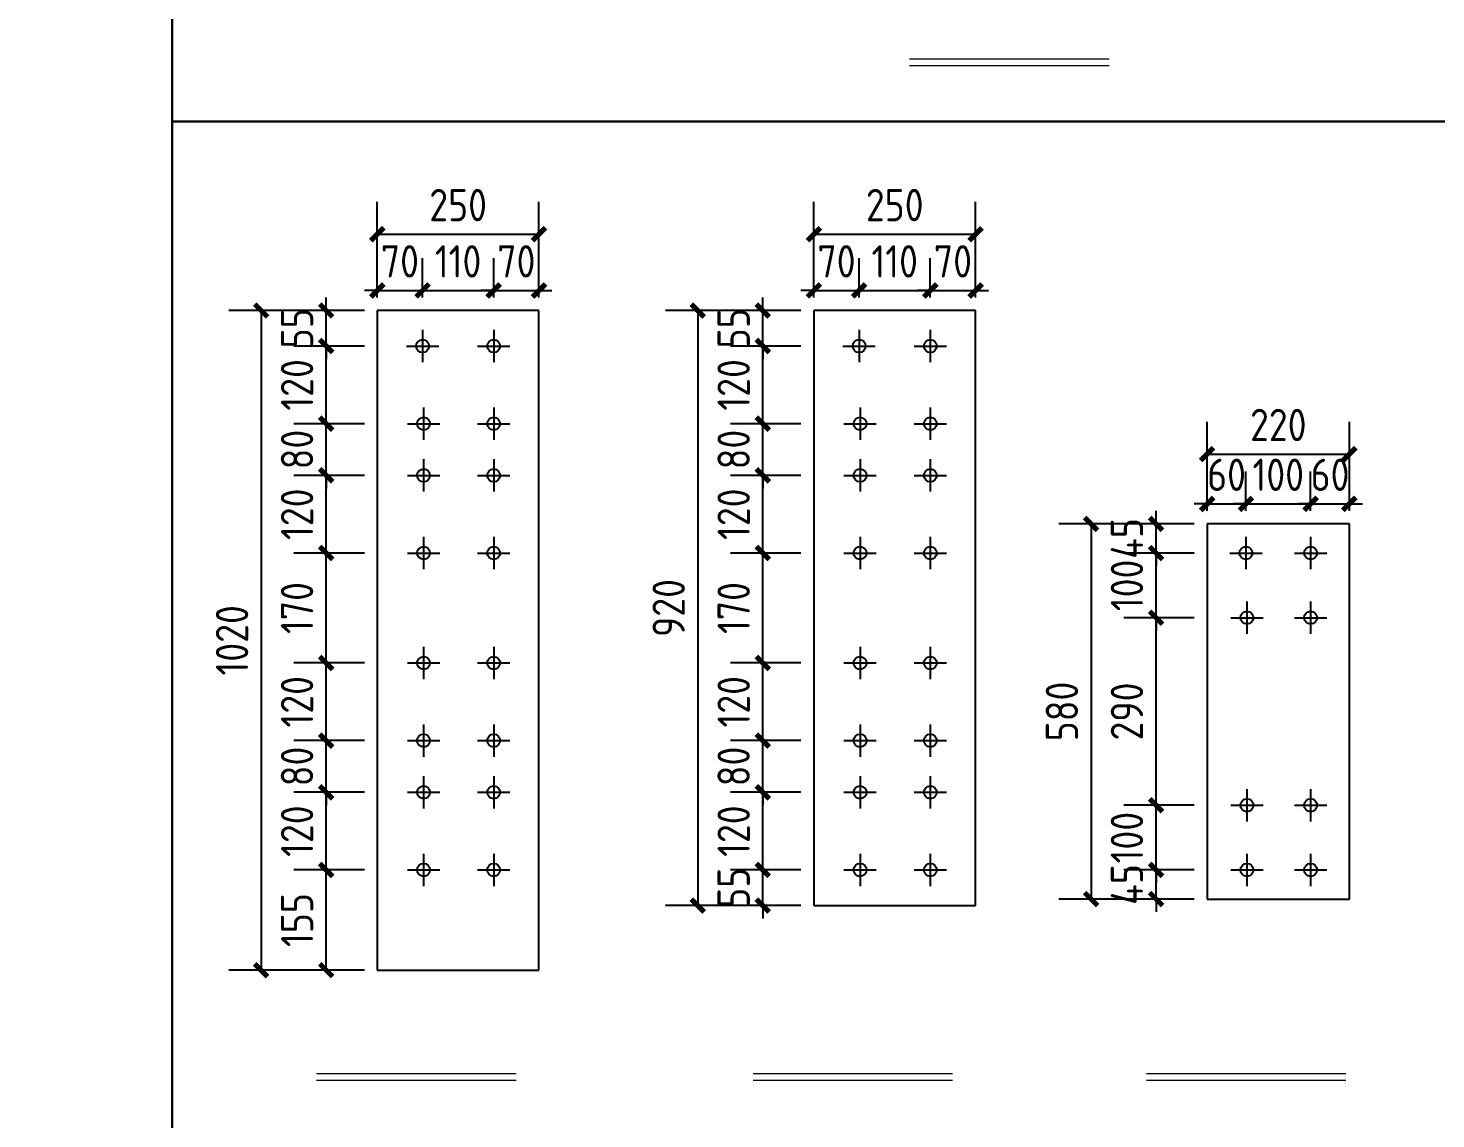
# Model space of a CAD drawing. Extents: x 411778 to 673094, y -11605 to 324395.
# Drawn here: x 482791 to 484967, y 122477 to 124163 of the extents above; entities that cross this region are included whole.
import ezdxf

# ---------------------------------------------------------------- set-up
doc = ezdxf.new("R2010")
doc.units = 0
doc.header["$LTSCALE"] = 1000
doc.header["$MEASUREMENT"] = 0
doc.styles.get("Standard").update_dxf_attribs({"font": 'gbenor.shx', "bigfont": 'gbcbig.shx'})
doc.dimstyles.get("Standard").update_dxf_attribs({"dimscale": 100, "dimtxt": 3.5, "dimasz": 1, "dimexe": 2.5, "dimexo": 3, "dimgap": 1.5, "dimtad": 1, "dimdec": 0, "dimzin": 0, "dimdsep": 46, "dimtxsty": 'Standard', "dimblk": 'ARCHTICK', "dimcen": 0.09, "dimadec": 0, "dimazin": 0, "dimtfac": 1, "dimtdec": 0, "dimtix": 1, "dimtmove": 2, "dimatfit": 3, "dimfxl": 1, "dimtolj": 1, "dimtzin": 0, "dimarcsym": 0})

# ---------------------------------------------------------------- blocks, each defined once
blk = doc.blocks.new('_ArchTick')
at = {"color": 0, "linetype": 'ByBlock', "const_width": 0.4}
blk.add_lwpolyline([(-0.5, -0.5), (0.5, 0.5)], dxfattribs=at)
blk = doc.blocks.new('*D468')
at = {"color": 3, "lineweight": -2}
for p, q in [((483310.5, 122861.5), (483201.5, 122861.5)), ((483251.5, 122706.5), (483251.5, 122861.5)), ((483310.5, 122706.5), (483201.5, 122706.5))]:
    blk.add_line(p, q, dxfattribs=at)
at = {"layer": 'Defpoints', "color": 0}
for p in [(483251.5, 122861.5), (483330.5, 122861.5), (483330.5, 122706.5)]:
    blk.add_point(p, dxfattribs=at)
at = {"color": 3, "lineweight": -2, "xscale": 20, "yscale": 20, "zscale": 20}
for p, rotation in [((483251.5, 122861.5), 90), ((483251.5, 122706.5), 270)]:
    blk.add_blockref('_ArchTick', p, dxfattribs=dict(at, rotation=rotation))
at = {"color": 0, "insert": (483206.5, 122784), "char_height": 50, "attachment_point": 5, "rotation": 90}
blk.add_mtext('\\A1;155', dxfattribs=at)
blk = doc.blocks.new('*D469')
at = {"color": 3, "lineweight": -2}
for p, q in [((483310.5, 122981.5), (483201.5, 122981.5)), ((483251.5, 122861.5), (483251.5, 122981.5)), ((483310.5, 122861.5), (483201.5, 122861.5))]:
    blk.add_line(p, q, dxfattribs=at)
at = {"layer": 'Defpoints', "color": 0}
for p in [(483251.5, 122981.5), (483330.5, 122981.5), (483330.5, 122861.5)]:
    blk.add_point(p, dxfattribs=at)
at = {"color": 3, "lineweight": -2, "xscale": 20, "yscale": 20, "zscale": 20}
for p, rotation in [((483251.5, 122981.5), 90), ((483251.5, 122861.5), 270)]:
    blk.add_blockref('_ArchTick', p, dxfattribs=dict(at, rotation=rotation))
at = {"color": 0, "insert": (483206.5, 122921.5), "char_height": 50, "attachment_point": 5, "rotation": 90}
blk.add_mtext('\\A1;120', dxfattribs=at)
blk = doc.blocks.new('*D470')
at = {"color": 3, "lineweight": -2}
for p, q in [((483251.5, 123061.5), (483251.5, 123081.5)), ((483310.5, 123061.5), (483201.5, 123061.5)), ((483251.5, 122981.5), (483251.5, 123061.5)), ((483310.5, 122981.5), (483201.5, 122981.5)), ((483251.5, 122981.5), (483251.5, 122961.5))]:
    blk.add_line(p, q, dxfattribs=at)
at = {"layer": 'Defpoints', "color": 0}
for p in [(483251.5, 123061.5), (483330.5, 123061.5), (483330.5, 122981.5)]:
    blk.add_point(p, dxfattribs=at)
at = {"color": 3, "lineweight": -2, "xscale": 20, "yscale": 20, "zscale": 20}
for p, rotation in [((483251.5, 123061.5), 270), ((483251.5, 122981.5), 90)]:
    blk.add_blockref('_ArchTick', p, dxfattribs=dict(at, rotation=rotation))
at = {"color": 0, "insert": (483206.5, 123021.5), "char_height": 50, "attachment_point": 5, "rotation": 90}
blk.add_mtext('\\A1;80', dxfattribs=at)
blk = doc.blocks.new('*D471')
at = {"color": 3, "lineweight": -2}
for p, q in [((483310.5, 123181.5), (483201.5, 123181.5)), ((483251.5, 123061.5), (483251.5, 123181.5)), ((483310.5, 123061.5), (483201.5, 123061.5))]:
    blk.add_line(p, q, dxfattribs=at)
at = {"layer": 'Defpoints', "color": 0}
for p in [(483251.5, 123181.5), (483330.5, 123181.5), (483330.5, 123061.5)]:
    blk.add_point(p, dxfattribs=at)
at = {"color": 3, "lineweight": -2, "xscale": 20, "yscale": 20, "zscale": 20}
for p, rotation in [((483251.5, 123181.5), 90), ((483251.5, 123061.5), 270)]:
    blk.add_blockref('_ArchTick', p, dxfattribs=dict(at, rotation=rotation))
at = {"color": 0, "insert": (483206.5, 123121.5), "char_height": 50, "attachment_point": 5, "rotation": 90}
blk.add_mtext('\\A1;120', dxfattribs=at)
blk = doc.blocks.new('*D472')
at = {"color": 3, "lineweight": -2}
for p, q in [((483310.5, 123351.5), (483201.5, 123351.5)), ((483251.5, 123181.5), (483251.5, 123351.5)), ((483310.5, 123181.5), (483201.5, 123181.5))]:
    blk.add_line(p, q, dxfattribs=at)
at = {"layer": 'Defpoints', "color": 0}
for p in [(483251.5, 123351.5), (483330.5, 123351.5), (483330.5, 123181.5)]:
    blk.add_point(p, dxfattribs=at)
at = {"color": 3, "lineweight": -2, "xscale": 20, "yscale": 20, "zscale": 20}
for p, rotation in [((483251.5, 123351.5), 90), ((483251.5, 123181.5), 270)]:
    blk.add_blockref('_ArchTick', p, dxfattribs=dict(at, rotation=rotation))
at = {"color": 0, "insert": (483206.5, 123266.5), "char_height": 50, "attachment_point": 5, "rotation": 90}
blk.add_mtext('\\A1;170', dxfattribs=at)
blk = doc.blocks.new('*D473')
at = {"color": 3, "lineweight": -2}
for p, q in [((483310.5, 123471.5), (483201.5, 123471.5)), ((483251.5, 123351.5), (483251.5, 123471.5)), ((483310.5, 123351.5), (483201.5, 123351.5))]:
    blk.add_line(p, q, dxfattribs=at)
at = {"layer": 'Defpoints', "color": 0}
for p in [(483251.5, 123471.5), (483330.5, 123471.5), (483330.5, 123351.5)]:
    blk.add_point(p, dxfattribs=at)
at = {"color": 3, "lineweight": -2, "xscale": 20, "yscale": 20, "zscale": 20}
for p, rotation in [((483251.5, 123471.5), 90), ((483251.5, 123351.5), 270)]:
    blk.add_blockref('_ArchTick', p, dxfattribs=dict(at, rotation=rotation))
at = {"color": 0, "insert": (483206.5, 123411.5), "char_height": 50, "attachment_point": 5, "rotation": 90}
blk.add_mtext('\\A1;120', dxfattribs=at)
blk = doc.blocks.new('*D474')
at = {"color": 3, "lineweight": -2}
for p, q in [((483310.5, 123551.5), (483201.5, 123551.5)), ((483251.5, 123551.5), (483251.5, 123571.5)), ((483251.5, 123471.5), (483251.5, 123551.5)), ((483310.5, 123471.5), (483201.5, 123471.5)), ((483251.5, 123471.5), (483251.5, 123451.5))]:
    blk.add_line(p, q, dxfattribs=at)
at = {"layer": 'Defpoints', "color": 0}
for p in [(483251.5, 123551.5), (483330.5, 123551.5), (483330.5, 123471.5)]:
    blk.add_point(p, dxfattribs=at)
at = {"color": 3, "lineweight": -2, "xscale": 20, "yscale": 20, "zscale": 20}
for p, rotation in [((483251.5, 123551.5), 270), ((483251.5, 123471.5), 90)]:
    blk.add_blockref('_ArchTick', p, dxfattribs=dict(at, rotation=rotation))
at = {"color": 0, "insert": (483206.5, 123511.5), "char_height": 50, "attachment_point": 5, "rotation": 90}
blk.add_mtext('\\A1;80', dxfattribs=at)
blk = doc.blocks.new('*D475')
at = {"color": 3, "lineweight": -2}
for p, q in [((483310.5, 123671.5), (483201.5, 123671.5)), ((483251.5, 123551.5), (483251.5, 123671.5)), ((483310.5, 123551.5), (483201.5, 123551.5))]:
    blk.add_line(p, q, dxfattribs=at)
at = {"layer": 'Defpoints', "color": 0}
for p in [(483251.5, 123671.5), (483330.5, 123671.5), (483330.5, 123551.5)]:
    blk.add_point(p, dxfattribs=at)
at = {"color": 3, "lineweight": -2, "xscale": 20, "yscale": 20, "zscale": 20}
for p, rotation in [((483251.5, 123671.5), 90), ((483251.5, 123551.5), 270)]:
    blk.add_blockref('_ArchTick', p, dxfattribs=dict(at, rotation=rotation))
at = {"color": 0, "insert": (483206.5, 123611.5), "char_height": 50, "attachment_point": 5, "rotation": 90}
blk.add_mtext('\\A1;120', dxfattribs=at)
blk = doc.blocks.new('*D476')
at = {"color": 3, "lineweight": -2}
for p, q in [((483310.5, 123726.5), (483201.5, 123726.5)), ((483251.5, 123726.5), (483251.5, 123746.5)), ((483251.5, 123671.5), (483251.5, 123726.5)), ((483310.5, 123671.5), (483201.5, 123671.5)), ((483251.5, 123671.5), (483251.5, 123651.5))]:
    blk.add_line(p, q, dxfattribs=at)
at = {"layer": 'Defpoints', "color": 0}
for p in [(483251.5, 123726.5), (483330.5, 123726.5), (483330.5, 123671.5)]:
    blk.add_point(p, dxfattribs=at)
at = {"color": 3, "lineweight": -2, "xscale": 20, "yscale": 20, "zscale": 20}
for p, rotation in [((483251.5, 123726.5), 270), ((483251.5, 123671.5), 90)]:
    blk.add_blockref('_ArchTick', p, dxfattribs=dict(at, rotation=rotation))
at = {"color": 0, "insert": (483206.5, 123699), "char_height": 50, "attachment_point": 5, "rotation": 90}
blk.add_mtext('\\A1;55', dxfattribs=at)
blk = doc.blocks.new('*D477')
at = {"color": 3, "lineweight": -2}
for p, q in [((483330.5, 123746.5), (483330.5, 123807.5)), ((483400.5, 123746.5), (483400.5, 123807.5)), ((483330.5, 123757.5), (483310.5, 123757.5)), ((483330.5, 123757.5), (483400.5, 123757.5)), ((483400.5, 123757.5), (483420.5, 123757.5))]:
    blk.add_line(p, q, dxfattribs=at)
at = {"layer": 'Defpoints', "color": 0}
for p in [(483400.5, 123757.5), (483330.5, 123726.5), (483400.5, 123726.5)]:
    blk.add_point(p, dxfattribs=at)
at = {"color": 3, "lineweight": -2, "xscale": 20, "yscale": 20, "zscale": 20}
blk.add_blockref('_ArchTick', (483330.5, 123757.5), dxfattribs=at)
at = {"color": 3, "lineweight": -2, "xscale": 20, "yscale": 20, "zscale": 20, "rotation": 180}
blk.add_blockref('_ArchTick', (483400.5, 123757.5), dxfattribs=at)
at = {"color": 0, "insert": (483365.5, 123802.5), "char_height": 50, "attachment_point": 5}
blk.add_mtext('\\A1;70', dxfattribs=at)
blk = doc.blocks.new('*D478')
at = {"color": 3, "lineweight": -2}
for p, q in [((483400.5, 123746.5), (483400.5, 123807.5)), ((483510.5, 123746.5), (483510.5, 123807.5)), ((483400.5, 123757.5), (483510.5, 123757.5))]:
    blk.add_line(p, q, dxfattribs=at)
at = {"layer": 'Defpoints', "color": 0}
for p in [(483510.5, 123757.5), (483400.5, 123726.5), (483510.5, 123726.5)]:
    blk.add_point(p, dxfattribs=at)
at = {"color": 3, "lineweight": -2, "xscale": 20, "yscale": 20, "zscale": 20, "rotation": 180}
blk.add_blockref('_ArchTick', (483400.5, 123757.5), dxfattribs=at)
at = {"color": 3, "lineweight": -2, "xscale": 20, "yscale": 20, "zscale": 20}
blk.add_blockref('_ArchTick', (483510.5, 123757.5), dxfattribs=at)
at = {"color": 0, "insert": (483455.5, 123802.5), "char_height": 50, "attachment_point": 5}
blk.add_mtext('\\A1;110', dxfattribs=at)
blk = doc.blocks.new('*D479')
at = {"color": 3, "lineweight": -2}
for p, q in [((483510.5, 123746.5), (483510.5, 123807.5)), ((483580.5, 123746.5), (483580.5, 123807.5)), ((483510.5, 123757.5), (483490.5, 123757.5)), ((483510.5, 123757.5), (483580.5, 123757.5)), ((483580.5, 123757.5), (483600.5, 123757.5))]:
    blk.add_line(p, q, dxfattribs=at)
at = {"layer": 'Defpoints', "color": 0}
for p in [(483580.5, 123757.5), (483510.5, 123726.5), (483580.5, 123726.5)]:
    blk.add_point(p, dxfattribs=at)
at = {"color": 3, "lineweight": -2, "xscale": 20, "yscale": 20, "zscale": 20}
blk.add_blockref('_ArchTick', (483510.5, 123757.5), dxfattribs=at)
at = {"color": 3, "lineweight": -2, "xscale": 20, "yscale": 20, "zscale": 20, "rotation": 180}
blk.add_blockref('_ArchTick', (483580.5, 123757.5), dxfattribs=at)
at = {"color": 0, "insert": (483545.5, 123802.5), "char_height": 50, "attachment_point": 5}
blk.add_mtext('\\A1;70', dxfattribs=at)
blk = doc.blocks.new('*D480')
at = {"color": 3, "lineweight": -2}
for p, q in [((483330.5, 123746.5), (483330.5, 123894.5)), ((483580.5, 123746.5), (483580.5, 123894.5)), ((483330.5, 123844.5), (483580.5, 123844.5))]:
    blk.add_line(p, q, dxfattribs=at)
at = {"layer": 'Defpoints', "color": 0}
for p in [(483580.5, 123844.5), (483330.5, 123726.5), (483580.5, 123726.5)]:
    blk.add_point(p, dxfattribs=at)
at = {"color": 3, "lineweight": -2, "xscale": 20, "yscale": 20, "zscale": 20, "rotation": 180}
blk.add_blockref('_ArchTick', (483330.5, 123844.5), dxfattribs=at)
at = {"color": 3, "lineweight": -2, "xscale": 20, "yscale": 20, "zscale": 20}
blk.add_blockref('_ArchTick', (483580.5, 123844.5), dxfattribs=at)
at = {"color": 0, "insert": (483455.5, 123889.5), "char_height": 50, "attachment_point": 5}
blk.add_mtext('\\A1;250', dxfattribs=at)
blk = doc.blocks.new('*D481')
at = {"color": 3, "lineweight": -2}
for p, q in [((483310.5, 123726.5), (483101, 123726.5)), ((483151, 123726.5), (483151, 122706.5)), ((483310.5, 122706.5), (483101, 122706.5))]:
    blk.add_line(p, q, dxfattribs=at)
at = {"layer": 'Defpoints', "color": 0}
for p in [(483330.5, 123726.5), (483151, 122706.5), (483330.5, 122706.5)]:
    blk.add_point(p, dxfattribs=at)
at = {"color": 3, "lineweight": -2, "xscale": 20, "yscale": 20, "zscale": 20}
for p, rotation in [((483151, 123726.5), 90), ((483151, 122706.5), 270)]:
    blk.add_blockref('_ArchTick', p, dxfattribs=dict(at, rotation=rotation))
at = {"color": 0, "insert": (483106, 123216.5), "char_height": 50, "attachment_point": 5, "rotation": 90}
blk.add_mtext('\\A1;1020', dxfattribs=at)
blk = doc.blocks.new('*D491')
at = {"color": 3, "lineweight": -2}
for p, q in [((483926.5, 122861.5), (483926.5, 122881.5)), ((483985.5, 122861.5), (483876.5, 122861.5)), ((483926.5, 122806.5), (483926.5, 122861.5)), ((483985.5, 122806.5), (483876.5, 122806.5)), ((483926.5, 122806.5), (483926.5, 122786.5))]:
    blk.add_line(p, q, dxfattribs=at)
at = {"layer": 'Defpoints', "color": 0}
for p in [(483926.5, 122861.5), (484005.5, 122861.5), (484005.5, 122806.5)]:
    blk.add_point(p, dxfattribs=at)
at = {"color": 3, "lineweight": -2, "xscale": 20, "yscale": 20, "zscale": 20}
for p, rotation in [((483926.5, 122861.5), 270), ((483926.5, 122806.5), 90)]:
    blk.add_blockref('_ArchTick', p, dxfattribs=dict(at, rotation=rotation))
at = {"color": 0, "insert": (483881.5, 122834), "char_height": 50, "attachment_point": 5, "rotation": 90}
blk.add_mtext('\\A1;55', dxfattribs=at)
blk = doc.blocks.new('*D482')
at = {"color": 3, "lineweight": -2}
for p, q in [((483985.5, 122981.5), (483876.5, 122981.5)), ((483926.5, 122861.5), (483926.5, 122981.5)), ((483985.5, 122861.5), (483876.5, 122861.5))]:
    blk.add_line(p, q, dxfattribs=at)
at = {"layer": 'Defpoints', "color": 0}
for p in [(483926.5, 122981.5), (484005.5, 122981.5), (484005.5, 122861.5)]:
    blk.add_point(p, dxfattribs=at)
at = {"color": 3, "lineweight": -2, "xscale": 20, "yscale": 20, "zscale": 20}
for p, rotation in [((483926.5, 122981.5), 90), ((483926.5, 122861.5), 270)]:
    blk.add_blockref('_ArchTick', p, dxfattribs=dict(at, rotation=rotation))
at = {"color": 0, "insert": (483881.5, 122921.5), "char_height": 50, "attachment_point": 5, "rotation": 90}
blk.add_mtext('\\A1;120', dxfattribs=at)
blk = doc.blocks.new('*D483')
at = {"color": 3, "lineweight": -2}
for p, q in [((483926.5, 123061.5), (483926.5, 123081.5)), ((483985.5, 123061.5), (483876.5, 123061.5)), ((483926.5, 122981.5), (483926.5, 123061.5)), ((483985.5, 122981.5), (483876.5, 122981.5)), ((483926.5, 122981.5), (483926.5, 122961.5))]:
    blk.add_line(p, q, dxfattribs=at)
at = {"layer": 'Defpoints', "color": 0}
for p in [(483926.5, 123061.5), (484005.5, 123061.5), (484005.5, 122981.5)]:
    blk.add_point(p, dxfattribs=at)
at = {"color": 3, "lineweight": -2, "xscale": 20, "yscale": 20, "zscale": 20}
for p, rotation in [((483926.5, 123061.5), 270), ((483926.5, 122981.5), 90)]:
    blk.add_blockref('_ArchTick', p, dxfattribs=dict(at, rotation=rotation))
at = {"color": 0, "insert": (483881.5, 123021.5), "char_height": 50, "attachment_point": 5, "rotation": 90}
blk.add_mtext('\\A1;80', dxfattribs=at)
blk = doc.blocks.new('*D484')
at = {"color": 3, "lineweight": -2}
for p, q in [((483985.5, 123181.5), (483876.5, 123181.5)), ((483926.5, 123061.5), (483926.5, 123181.5)), ((483985.5, 123061.5), (483876.5, 123061.5))]:
    blk.add_line(p, q, dxfattribs=at)
at = {"layer": 'Defpoints', "color": 0}
for p in [(483926.5, 123181.5), (484005.5, 123181.5), (484005.5, 123061.5)]:
    blk.add_point(p, dxfattribs=at)
at = {"color": 3, "lineweight": -2, "xscale": 20, "yscale": 20, "zscale": 20}
for p, rotation in [((483926.5, 123181.5), 90), ((483926.5, 123061.5), 270)]:
    blk.add_blockref('_ArchTick', p, dxfattribs=dict(at, rotation=rotation))
at = {"color": 0, "insert": (483881.5, 123121.5), "char_height": 50, "attachment_point": 5, "rotation": 90}
blk.add_mtext('\\A1;120', dxfattribs=at)
blk = doc.blocks.new('*D485')
at = {"color": 3, "lineweight": -2}
for p, q in [((483985.5, 123351.5), (483876.5, 123351.5)), ((483926.5, 123181.5), (483926.5, 123351.5)), ((483985.5, 123181.5), (483876.5, 123181.5))]:
    blk.add_line(p, q, dxfattribs=at)
at = {"layer": 'Defpoints', "color": 0}
for p in [(483926.5, 123351.5), (484005.5, 123351.5), (484005.5, 123181.5)]:
    blk.add_point(p, dxfattribs=at)
at = {"color": 3, "lineweight": -2, "xscale": 20, "yscale": 20, "zscale": 20}
for p, rotation in [((483926.5, 123351.5), 90), ((483926.5, 123181.5), 270)]:
    blk.add_blockref('_ArchTick', p, dxfattribs=dict(at, rotation=rotation))
at = {"color": 0, "insert": (483881.5, 123266.5), "char_height": 50, "attachment_point": 5, "rotation": 90}
blk.add_mtext('\\A1;170', dxfattribs=at)
blk = doc.blocks.new('*D486')
at = {"color": 3, "lineweight": -2}
for p, q in [((483985.5, 123471.5), (483876.5, 123471.5)), ((483926.5, 123351.5), (483926.5, 123471.5)), ((483985.5, 123351.5), (483876.5, 123351.5))]:
    blk.add_line(p, q, dxfattribs=at)
at = {"layer": 'Defpoints', "color": 0}
for p in [(483926.5, 123471.5), (484005.5, 123471.5), (484005.5, 123351.5)]:
    blk.add_point(p, dxfattribs=at)
at = {"color": 3, "lineweight": -2, "xscale": 20, "yscale": 20, "zscale": 20}
for p, rotation in [((483926.5, 123471.5), 90), ((483926.5, 123351.5), 270)]:
    blk.add_blockref('_ArchTick', p, dxfattribs=dict(at, rotation=rotation))
at = {"color": 0, "insert": (483881.5, 123411.5), "char_height": 50, "attachment_point": 5, "rotation": 90}
blk.add_mtext('\\A1;120', dxfattribs=at)
blk = doc.blocks.new('*D487')
at = {"color": 3, "lineweight": -2}
for p, q in [((483985.5, 123551.5), (483876.5, 123551.5)), ((483926.5, 123551.5), (483926.5, 123571.5)), ((483926.5, 123471.5), (483926.5, 123551.5)), ((483985.5, 123471.5), (483876.5, 123471.5)), ((483926.5, 123471.5), (483926.5, 123451.5))]:
    blk.add_line(p, q, dxfattribs=at)
at = {"layer": 'Defpoints', "color": 0}
for p in [(483926.5, 123551.5), (484005.5, 123551.5), (484005.5, 123471.5)]:
    blk.add_point(p, dxfattribs=at)
at = {"color": 3, "lineweight": -2, "xscale": 20, "yscale": 20, "zscale": 20}
for p, rotation in [((483926.5, 123551.5), 270), ((483926.5, 123471.5), 90)]:
    blk.add_blockref('_ArchTick', p, dxfattribs=dict(at, rotation=rotation))
at = {"color": 0, "insert": (483881.5, 123511.5), "char_height": 50, "attachment_point": 5, "rotation": 90}
blk.add_mtext('\\A1;80', dxfattribs=at)
blk = doc.blocks.new('*D488')
at = {"color": 3, "lineweight": -2}
for p, q in [((483985.5, 123671.5), (483876.5, 123671.5)), ((483926.5, 123551.5), (483926.5, 123671.5)), ((483985.5, 123551.5), (483876.5, 123551.5))]:
    blk.add_line(p, q, dxfattribs=at)
at = {"layer": 'Defpoints', "color": 0}
for p in [(483926.5, 123671.5), (484005.5, 123671.5), (484005.5, 123551.5)]:
    blk.add_point(p, dxfattribs=at)
at = {"color": 3, "lineweight": -2, "xscale": 20, "yscale": 20, "zscale": 20}
for p, rotation in [((483926.5, 123671.5), 90), ((483926.5, 123551.5), 270)]:
    blk.add_blockref('_ArchTick', p, dxfattribs=dict(at, rotation=rotation))
at = {"color": 0, "insert": (483881.5, 123611.5), "char_height": 50, "attachment_point": 5, "rotation": 90}
blk.add_mtext('\\A1;120', dxfattribs=at)
blk = doc.blocks.new('*D492')
at = {"color": 3, "lineweight": -2}
for p, q in [((483985.5, 123726.5), (483876.5, 123726.5)), ((483926.5, 123726.5), (483926.5, 123746.5)), ((483926.5, 123671.5), (483926.5, 123726.5)), ((483985.5, 123671.5), (483876.5, 123671.5)), ((483926.5, 123671.5), (483926.5, 123651.5))]:
    blk.add_line(p, q, dxfattribs=at)
at = {"layer": 'Defpoints', "color": 0}
for p in [(483926.5, 123726.5), (484005.5, 123726.5), (484005.5, 123671.5)]:
    blk.add_point(p, dxfattribs=at)
at = {"color": 3, "lineweight": -2, "xscale": 20, "yscale": 20, "zscale": 20}
for p, rotation in [((483926.5, 123726.5), 270), ((483926.5, 123671.5), 90)]:
    blk.add_blockref('_ArchTick', p, dxfattribs=dict(at, rotation=rotation))
at = {"color": 0, "insert": (483881.5, 123699), "char_height": 50, "attachment_point": 5, "rotation": 90}
blk.add_mtext('\\A1;55', dxfattribs=at)
blk = doc.blocks.new('*D489')
at = {"color": 3, "lineweight": -2}
for p, q in [((484005.5, 123746.5), (484005.5, 123807.5)), ((484075.5, 123746.5), (484075.5, 123807.5)), ((484005.5, 123757.5), (483985.5, 123757.5)), ((484005.5, 123757.5), (484075.5, 123757.5)), ((484075.5, 123757.5), (484095.5, 123757.5))]:
    blk.add_line(p, q, dxfattribs=at)
at = {"layer": 'Defpoints', "color": 0}
for p in [(484075.5, 123757.5), (484005.5, 123726.5), (484075.5, 123726.5)]:
    blk.add_point(p, dxfattribs=at)
at = {"color": 3, "lineweight": -2, "xscale": 20, "yscale": 20, "zscale": 20}
blk.add_blockref('_ArchTick', (484005.5, 123757.5), dxfattribs=at)
at = {"color": 3, "lineweight": -2, "xscale": 20, "yscale": 20, "zscale": 20, "rotation": 180}
blk.add_blockref('_ArchTick', (484075.5, 123757.5), dxfattribs=at)
at = {"color": 0, "insert": (484040.5, 123802.5), "char_height": 50, "attachment_point": 5}
blk.add_mtext('\\A1;70', dxfattribs=at)
blk = doc.blocks.new('*D490')
at = {"color": 3, "lineweight": -2}
for p, q in [((484075.5, 123746.5), (484075.5, 123807.5)), ((484185.5, 123746.5), (484185.5, 123807.5)), ((484075.5, 123757.5), (484185.5, 123757.5))]:
    blk.add_line(p, q, dxfattribs=at)
at = {"layer": 'Defpoints', "color": 0}
for p in [(484185.5, 123757.5), (484075.5, 123726.5), (484185.5, 123726.5)]:
    blk.add_point(p, dxfattribs=at)
at = {"color": 3, "lineweight": -2, "xscale": 20, "yscale": 20, "zscale": 20, "rotation": 180}
blk.add_blockref('_ArchTick', (484075.5, 123757.5), dxfattribs=at)
at = {"color": 3, "lineweight": -2, "xscale": 20, "yscale": 20, "zscale": 20}
blk.add_blockref('_ArchTick', (484185.5, 123757.5), dxfattribs=at)
at = {"color": 0, "insert": (484130.5, 123802.5), "char_height": 50, "attachment_point": 5}
blk.add_mtext('\\A1;110', dxfattribs=at)
blk = doc.blocks.new('*D493')
at = {"color": 3, "lineweight": -2}
for p, q in [((484185.5, 123746.5), (484185.5, 123807.5)), ((484255.5, 123746.5), (484255.5, 123807.5)), ((484185.5, 123757.5), (484165.5, 123757.5)), ((484185.5, 123757.5), (484255.5, 123757.5)), ((484255.5, 123757.5), (484275.5, 123757.5))]:
    blk.add_line(p, q, dxfattribs=at)
at = {"layer": 'Defpoints', "color": 0}
for p in [(484255.5, 123757.5), (484185.5, 123726.5), (484255.5, 123726.5)]:
    blk.add_point(p, dxfattribs=at)
at = {"color": 3, "lineweight": -2, "xscale": 20, "yscale": 20, "zscale": 20}
blk.add_blockref('_ArchTick', (484185.5, 123757.5), dxfattribs=at)
at = {"color": 3, "lineweight": -2, "xscale": 20, "yscale": 20, "zscale": 20, "rotation": 180}
blk.add_blockref('_ArchTick', (484255.5, 123757.5), dxfattribs=at)
at = {"color": 0, "insert": (484220.5, 123802.5), "char_height": 50, "attachment_point": 5}
blk.add_mtext('\\A1;70', dxfattribs=at)
blk = doc.blocks.new('*D494')
at = {"color": 3, "lineweight": -2}
for p, q in [((484005.5, 123746.5), (484005.5, 123894.5)), ((484255.5, 123746.5), (484255.5, 123894.5)), ((484005.5, 123844.5), (484255.5, 123844.5))]:
    blk.add_line(p, q, dxfattribs=at)
at = {"layer": 'Defpoints', "color": 0}
for p in [(484255.5, 123844.5), (484005.5, 123726.5), (484255.5, 123726.5)]:
    blk.add_point(p, dxfattribs=at)
at = {"color": 3, "lineweight": -2, "xscale": 20, "yscale": 20, "zscale": 20, "rotation": 180}
blk.add_blockref('_ArchTick', (484005.5, 123844.5), dxfattribs=at)
at = {"color": 3, "lineweight": -2, "xscale": 20, "yscale": 20, "zscale": 20}
blk.add_blockref('_ArchTick', (484255.5, 123844.5), dxfattribs=at)
at = {"color": 0, "insert": (484130.5, 123889.5), "char_height": 50, "attachment_point": 5}
blk.add_mtext('\\A1;250', dxfattribs=at)
blk = doc.blocks.new('*D495')
at = {"color": 3, "lineweight": -2}
for p, q in [((483985.5, 123726.5), (483776, 123726.5)), ((483826, 123726.5), (483826, 122806.5)), ((483985.5, 122806.5), (483776, 122806.5))]:
    blk.add_line(p, q, dxfattribs=at)
at = {"layer": 'Defpoints', "color": 0}
for p in [(484005.5, 123726.5), (483826, 122806.5), (484005.5, 122806.5)]:
    blk.add_point(p, dxfattribs=at)
at = {"color": 3, "lineweight": -2, "xscale": 20, "yscale": 20, "zscale": 20}
for p, rotation in [((483826, 123726.5), 90), ((483826, 122806.5), 270)]:
    blk.add_blockref('_ArchTick', p, dxfattribs=dict(at, rotation=rotation))
at = {"color": 0, "insert": (483781, 123266.5), "char_height": 50, "attachment_point": 5, "rotation": 90}
blk.add_mtext('\\A1;920', dxfattribs=at)
blk = doc.blocks.new('*D501')
at = {"color": 3, "lineweight": -2}
for p, q in [((484534.5, 122861.5), (484534.5, 122881.5)), ((484593.5, 122861.5), (484484.5, 122861.5)), ((484534.5, 122816.5), (484534.5, 122861.5)), ((484593.5, 122816.5), (484484.5, 122816.5)), ((484534.5, 122816.5), (484534.5, 122796.5))]:
    blk.add_line(p, q, dxfattribs=at)
at = {"layer": 'Defpoints', "color": 0}
for p in [(484534.5, 122861.5), (484613.5, 122861.5), (484613.5, 122816.5)]:
    blk.add_point(p, dxfattribs=at)
at = {"color": 3, "lineweight": -2, "xscale": 20, "yscale": 20, "zscale": 20}
for p, rotation in [((484534.5, 122861.5), 270), ((484534.5, 122816.5), 90)]:
    blk.add_blockref('_ArchTick', p, dxfattribs=dict(at, rotation=rotation))
at = {"color": 0, "insert": (484489.5, 122839), "char_height": 50, "attachment_point": 5, "rotation": 90}
blk.add_mtext('\\A1;45', dxfattribs=at)
blk = doc.blocks.new('*D496')
at = {"color": 3, "lineweight": -2}
for p, q in [((484534.5, 122961.5), (484534.5, 122981.5)), ((484593.5, 122961.5), (484484.5, 122961.5)), ((484534.5, 122861.5), (484534.5, 122961.5)), ((484593.5, 122861.5), (484484.5, 122861.5)), ((484534.5, 122861.5), (484534.5, 122841.5))]:
    blk.add_line(p, q, dxfattribs=at)
at = {"layer": 'Defpoints', "color": 0}
for p in [(484534.5, 122961.5), (484613.5, 122961.5), (484613.5, 122861.5)]:
    blk.add_point(p, dxfattribs=at)
at = {"color": 3, "lineweight": -2, "xscale": 20, "yscale": 20, "zscale": 20}
for p, rotation in [((484534.5, 122961.5), 270), ((484534.5, 122861.5), 90)]:
    blk.add_blockref('_ArchTick', p, dxfattribs=dict(at, rotation=rotation))
at = {"color": 0, "insert": (484489.5, 122911.5), "char_height": 50, "attachment_point": 5, "rotation": 90}
blk.add_mtext('\\A1;100', dxfattribs=at)
blk = doc.blocks.new('*D497')
at = {"color": 3, "lineweight": -2}
for p, q in [((484593.5, 123251.5), (484484.5, 123251.5)), ((484534.5, 122961.5), (484534.5, 123251.5)), ((484593.5, 122961.5), (484484.5, 122961.5))]:
    blk.add_line(p, q, dxfattribs=at)
at = {"layer": 'Defpoints', "color": 0}
for p in [(484534.5, 123251.5), (484613.5, 123251.5), (484613.5, 122961.5)]:
    blk.add_point(p, dxfattribs=at)
at = {"color": 3, "lineweight": -2, "xscale": 20, "yscale": 20, "zscale": 20}
for p, rotation in [((484534.5, 123251.5), 90), ((484534.5, 122961.5), 270)]:
    blk.add_blockref('_ArchTick', p, dxfattribs=dict(at, rotation=rotation))
at = {"color": 0, "insert": (484489.5, 123106.5), "char_height": 50, "attachment_point": 5, "rotation": 90}
blk.add_mtext('\\A1;290', dxfattribs=at)
blk = doc.blocks.new('*D498')
at = {"color": 3, "lineweight": -2}
for p, q in [((484534.5, 123351.5), (484534.5, 123371.5)), ((484593.5, 123351.5), (484484.5, 123351.5)), ((484534.5, 123251.5), (484534.5, 123351.5)), ((484593.5, 123251.5), (484484.5, 123251.5)), ((484534.5, 123251.5), (484534.5, 123231.5))]:
    blk.add_line(p, q, dxfattribs=at)
at = {"layer": 'Defpoints', "color": 0}
for p in [(484534.5, 123351.5), (484613.5, 123351.5), (484613.5, 123251.5)]:
    blk.add_point(p, dxfattribs=at)
at = {"color": 3, "lineweight": -2, "xscale": 20, "yscale": 20, "zscale": 20}
for p, rotation in [((484534.5, 123351.5), 270), ((484534.5, 123251.5), 90)]:
    blk.add_blockref('_ArchTick', p, dxfattribs=dict(at, rotation=rotation))
at = {"color": 0, "insert": (484489.5, 123301.5), "char_height": 50, "attachment_point": 5, "rotation": 90}
blk.add_mtext('\\A1;100', dxfattribs=at)
blk = doc.blocks.new('*D502')
at = {"color": 3, "lineweight": -2}
for p, q in [((484534.5, 123396.5), (484534.5, 123416.5)), ((484593.5, 123396.5), (484484.5, 123396.5)), ((484534.5, 123351.5), (484534.5, 123396.5)), ((484593.5, 123351.5), (484484.5, 123351.5)), ((484534.5, 123351.5), (484534.5, 123331.5))]:
    blk.add_line(p, q, dxfattribs=at)
at = {"layer": 'Defpoints', "color": 0}
for p in [(484534.5, 123396.5), (484613.5, 123396.5), (484613.5, 123351.5)]:
    blk.add_point(p, dxfattribs=at)
at = {"color": 3, "lineweight": -2, "xscale": 20, "yscale": 20, "zscale": 20}
for p, rotation in [((484534.5, 123396.5), 270), ((484534.5, 123351.5), 90)]:
    blk.add_blockref('_ArchTick', p, dxfattribs=dict(at, rotation=rotation))
at = {"color": 0, "insert": (484489.5, 123374), "char_height": 50, "attachment_point": 5, "rotation": 90}
blk.add_mtext('\\A1;45', dxfattribs=at)
blk = doc.blocks.new('*D499')
at = {"color": 3, "lineweight": -2}
for p, q in [((484613.5, 123416.5), (484613.5, 123477.5)), ((484673.5, 123416.5), (484673.5, 123477.5)), ((484613.5, 123427.5), (484593.5, 123427.5)), ((484613.5, 123427.5), (484673.5, 123427.5)), ((484673.5, 123427.5), (484693.5, 123427.5))]:
    blk.add_line(p, q, dxfattribs=at)
at = {"layer": 'Defpoints', "color": 0}
for p in [(484673.5, 123427.5), (484613.5, 123396.5), (484673.5, 123396.5)]:
    blk.add_point(p, dxfattribs=at)
at = {"color": 3, "lineweight": -2, "xscale": 20, "yscale": 20, "zscale": 20}
blk.add_blockref('_ArchTick', (484613.5, 123427.5), dxfattribs=at)
at = {"color": 3, "lineweight": -2, "xscale": 20, "yscale": 20, "zscale": 20, "rotation": 180}
blk.add_blockref('_ArchTick', (484673.5, 123427.5), dxfattribs=at)
at = {"color": 0, "insert": (484643.5, 123472.5), "char_height": 50, "attachment_point": 5}
blk.add_mtext('\\A1;60', dxfattribs=at)
blk = doc.blocks.new('*D500')
at = {"color": 3, "lineweight": -2}
for p, q in [((484673.5, 123416.5), (484673.5, 123477.5)), ((484773.5, 123416.5), (484773.5, 123477.5)), ((484673.5, 123427.5), (484653.5, 123427.5)), ((484673.5, 123427.5), (484773.5, 123427.5)), ((484773.5, 123427.5), (484793.5, 123427.5))]:
    blk.add_line(p, q, dxfattribs=at)
at = {"layer": 'Defpoints', "color": 0}
for p in [(484773.5, 123427.5), (484673.5, 123396.5), (484773.5, 123396.5)]:
    blk.add_point(p, dxfattribs=at)
at = {"color": 3, "lineweight": -2, "xscale": 20, "yscale": 20, "zscale": 20}
blk.add_blockref('_ArchTick', (484673.5, 123427.5), dxfattribs=at)
at = {"color": 3, "lineweight": -2, "xscale": 20, "yscale": 20, "zscale": 20, "rotation": 180}
blk.add_blockref('_ArchTick', (484773.5, 123427.5), dxfattribs=at)
at = {"color": 0, "insert": (484723.5, 123472.5), "char_height": 50, "attachment_point": 5}
blk.add_mtext('\\A1;100', dxfattribs=at)
blk = doc.blocks.new('*D503')
at = {"color": 3, "lineweight": -2}
for p, q in [((484773.5, 123416.5), (484773.5, 123477.5)), ((484833.5, 123416.5), (484833.5, 123477.5)), ((484773.5, 123427.5), (484753.5, 123427.5)), ((484773.5, 123427.5), (484833.5, 123427.5)), ((484833.5, 123427.5), (484853.5, 123427.5))]:
    blk.add_line(p, q, dxfattribs=at)
at = {"layer": 'Defpoints', "color": 0}
for p in [(484833.5, 123427.5), (484773.5, 123396.5), (484833.5, 123396.5)]:
    blk.add_point(p, dxfattribs=at)
at = {"color": 3, "lineweight": -2, "xscale": 20, "yscale": 20, "zscale": 20}
blk.add_blockref('_ArchTick', (484773.5, 123427.5), dxfattribs=at)
at = {"color": 3, "lineweight": -2, "xscale": 20, "yscale": 20, "zscale": 20, "rotation": 180}
blk.add_blockref('_ArchTick', (484833.5, 123427.5), dxfattribs=at)
at = {"color": 0, "insert": (484803.5, 123472.5), "char_height": 50, "attachment_point": 5}
blk.add_mtext('\\A1;60', dxfattribs=at)
blk = doc.blocks.new('*D504')
at = {"color": 3, "lineweight": -2}
for p, q in [((484613.5, 123416.5), (484613.5, 123554.5)), ((484833.5, 123416.5), (484833.5, 123554.5)), ((484613.5, 123504.5), (484833.5, 123504.5))]:
    blk.add_line(p, q, dxfattribs=at)
at = {"layer": 'Defpoints', "color": 0}
for p in [(484833.5, 123504.5), (484613.5, 123396.5), (484833.5, 123396.5)]:
    blk.add_point(p, dxfattribs=at)
at = {"color": 3, "lineweight": -2, "xscale": 20, "yscale": 20, "zscale": 20, "rotation": 180}
blk.add_blockref('_ArchTick', (484613.5, 123504.5), dxfattribs=at)
at = {"color": 3, "lineweight": -2, "xscale": 20, "yscale": 20, "zscale": 20}
blk.add_blockref('_ArchTick', (484833.5, 123504.5), dxfattribs=at)
at = {"color": 0, "insert": (484723.5, 123549.5), "char_height": 50, "attachment_point": 5}
blk.add_mtext('\\A1;220', dxfattribs=at)
blk = doc.blocks.new('*D505')
at = {"color": 3, "lineweight": -2}
for p, q in [((484593.5, 123396.5), (484384, 123396.5)), ((484434, 123396.5), (484434, 122816.5)), ((484593.5, 122816.5), (484384, 122816.5))]:
    blk.add_line(p, q, dxfattribs=at)
at = {"layer": 'Defpoints', "color": 0}
for p in [(484613.5, 123396.5), (484434, 122816.5), (484613.5, 122816.5)]:
    blk.add_point(p, dxfattribs=at)
at = {"color": 3, "lineweight": -2, "xscale": 20, "yscale": 20, "zscale": 20}
for p, rotation in [((484434, 123396.5), 90), ((484434, 122816.5), 270)]:
    blk.add_blockref('_ArchTick', p, dxfattribs=dict(at, rotation=rotation))
at = {"color": 0, "insert": (484389, 123106.5), "char_height": 50, "attachment_point": 5, "rotation": 90}
blk.add_mtext('\\A1;580', dxfattribs=at)

msp = doc.modelspace()

# ---------------------------------------------------------------- linework, layer by layer
at = {"lineweight": 15}
for p, q in [((484153.5, 124115.5), (484462, 124115.5)), ((484153.5, 124105.5), (484462, 124105.5)), ((483236.5, 122546.5), (483545, 122546.5)), ((483236.5, 122536.5), (483545, 122536.5)), ((483911.5, 122546.5), (484220, 122546.5)), ((483911.5, 122536.5), (484220, 122536.5)), ((484519.5, 122546.5), (484828, 122546.5)), ((484519.5, 122536.5), (484828, 122536.5))]:
    msp.add_line(p, q, dxfattribs=at)
for p, q in [((483330.5, 123726.5), (483330.5, 122706.5)), ((483580.5, 123726.5), (483330.5, 123726.5)), ((483580.5, 122706.5), (483580.5, 123726.5)), ((484005.5, 123726.5), (484005.5, 122806.5)), ((484255.5, 123726.5), (484005.5, 123726.5)), ((484255.5, 122806.5), (484255.5, 123726.5)), ((483400.5, 123696.5), (483400.5, 123646.5)), ((483510.5, 123696.5), (483510.5, 123646.5)), ((484075.5, 123696.5), (484075.5, 123646.5)), ((484185.5, 123696.5), (484185.5, 123646.5)), ((483375.5, 123671.5), (483425.5, 123671.5)), ((483485.5, 123671.5), (483535.5, 123671.5)), ((484050.5, 123671.5), (484100.5, 123671.5)), ((484160.5, 123671.5), (484210.5, 123671.5)), ((483402, 123576.5), (483402, 123526.5)), ((483510.5, 123576.5), (483510.5, 123526.5)), ((484077, 123576.5), (484077, 123526.5)), ((484185.5, 123576.5), (484185.5, 123526.5)), ((483377, 123551.5), (483427, 123551.5)), ((483485.5, 123551.5), (483535.5, 123551.5)), ((484052, 123551.5), (484102, 123551.5)), ((484160.5, 123551.5), (484210.5, 123551.5)), ((483402, 123496.5), (483402, 123446.5)), ((483510.5, 123496.5), (483510.5, 123446.5)), ((484077, 123496.5), (484077, 123446.5)), ((484185.5, 123496.5), (484185.5, 123446.5)), ((483377, 123471.5), (483427, 123471.5)), ((483485.5, 123471.5), (483535.5, 123471.5)), ((484052, 123471.5), (484102, 123471.5)), ((484160.5, 123471.5), (484210.5, 123471.5)), ((484613.5, 123396.5), (484613.5, 122816.5)), ((484833.5, 123396.5), (484613.5, 123396.5)), ((484833.5, 122816.5), (484833.5, 123396.5)), ((483402, 123376.5), (483402, 123326.5)), ((483510.5, 123376.5), (483510.5, 123326.5)), ((484077, 123376.5), (484077, 123326.5)), ((484185.5, 123376.5), (484185.5, 123326.5)), ((484673.5, 123376.5), (484673.5, 123326.5)), ((484773.5, 123376.5), (484773.5, 123326.5)), ((483377, 123351.5), (483427, 123351.5)), ((483485.5, 123351.5), (483535.5, 123351.5)), ((484052, 123351.5), (484102, 123351.5)), ((484160.5, 123351.5), (484210.5, 123351.5)), ((484648.5, 123351.5), (484698.5, 123351.5)), ((484748.5, 123351.5), (484798.5, 123351.5)), ((484675, 123276.5), (484675, 123226.5)), ((484773.5, 123276.5), (484773.5, 123226.5)), ((484650, 123251.5), (484700, 123251.5)), ((484748.5, 123251.5), (484798.5, 123251.5)), ((483402, 123206.5), (483402, 123156.5)), ((483510.5, 123206.5), (483510.5, 123156.5)), ((484077, 123206.5), (484077, 123156.5)), ((484185.5, 123206.5), (484185.5, 123156.5)), ((483377, 123181.5), (483427, 123181.5)), ((483485.5, 123181.5), (483535.5, 123181.5)), ((484052, 123181.5), (484102, 123181.5)), ((484160.5, 123181.5), (484210.5, 123181.5)), ((483402, 123086.5), (483402, 123036.5)), ((483510.5, 123086.5), (483510.5, 123036.5)), ((484077, 123086.5), (484077, 123036.5)), ((484185.5, 123086.5), (484185.5, 123036.5)), ((483377, 123061.5), (483427, 123061.5)), ((483485.5, 123061.5), (483535.5, 123061.5)), ((484052, 123061.5), (484102, 123061.5)), ((484160.5, 123061.5), (484210.5, 123061.5)), ((483402, 123006.5), (483402, 122956.5)), ((483510.5, 123006.5), (483510.5, 122956.5)), ((484077, 123006.5), (484077, 122956.5)), ((484185.5, 123006.5), (484185.5, 122956.5)), ((484675, 122986.5), (484675, 122936.5)), ((484773.5, 122986.5), (484773.5, 122936.5)), ((483377, 122981.5), (483427, 122981.5)), ((483485.5, 122981.5), (483535.5, 122981.5)), ((484052, 122981.5), (484102, 122981.5)), ((484160.5, 122981.5), (484210.5, 122981.5)), ((484650, 122961.5), (484700, 122961.5)), ((484748.5, 122961.5), (484798.5, 122961.5)), ((483402, 122886.5), (483402, 122836.5)), ((483510.5, 122886.5), (483510.5, 122836.5)), ((484077, 122886.5), (484077, 122836.5)), ((484185.5, 122886.5), (484185.5, 122836.5)), ((484675, 122886.5), (484675, 122836.5)), ((484773.5, 122886.5), (484773.5, 122836.5)), ((483377, 122861.5), (483427, 122861.5)), ((483485.5, 122861.5), (483535.5, 122861.5)), ((484052, 122861.5), (484102, 122861.5)), ((484160.5, 122861.5), (484210.5, 122861.5)), ((484650, 122861.5), (484700, 122861.5)), ((484748.5, 122861.5), (484798.5, 122861.5)), ((484613.5, 122816.5), (484833.5, 122816.5)), ((484005.5, 122806.5), (484255.5, 122806.5)), ((483330.5, 122706.5), (483580.5, 122706.5))]:
    msp.add_line(p, q)
for points in [[(472618.5, 127403), (483013.5, 127403), (483013.5, 120053), (472618.5, 120053)], [(483013.5, 127168.9), (487468.5, 127168.9), (487468.5, 124018.9), (483013.5, 124018.9)], [(483013.5, 124018.9), (487468.5, 124018.9), (487468.5, 120868.9), (483013.5, 120868.9)]]:
    msp.add_lwpolyline(points, close=True)
for centre in [(483400.5, 123671.5), (483510.5, 123671.5), (484075.5, 123671.5), (484185.5, 123671.5), (483402, 123551.5), (483510.5, 123551.5), (484077, 123551.5), (484185.5, 123551.5), (483402, 123471.5), (483510.5, 123471.5), (484077, 123471.5), (484185.5, 123471.5), (483402, 123351.5), (483510.5, 123351.5), (484077, 123351.5), (484185.5, 123351.5), (484673.5, 123351.5), (484773.5, 123351.5), (484675, 123251.5), (484773.5, 123251.5), (483402, 123181.5), (483510.5, 123181.5), (484077, 123181.5), (484185.5, 123181.5), (483402, 123061.5), (483510.5, 123061.5), (484077, 123061.5), (484185.5, 123061.5), (483402, 122981.5), (483510.5, 122981.5), (484077, 122981.5), (484185.5, 122981.5), (484675, 122961.5), (484773.5, 122961.5), (483402, 122861.5), (483510.5, 122861.5), (484077, 122861.5), (484185.5, 122861.5), (484675, 122861.5), (484773.5, 122861.5)]:
    msp.add_circle(centre, 10)

# ---------------------------------------------------------------- dimensions: what is measured, and where the dimension line sits
for p1, p2, distance, picture, middle in [((483330.5, 123726.5), (483580.5, 123726.5), 118, '*D480', (483455.5, 123889.5)), ((484005.5, 123726.5), (484255.5, 123726.5), 118, '*D494', (484130.5, 123889.5)), ((483330.5, 123726.5), (483330.5, 122706.5), -179.5, '*D481', (483106, 123216.5)), ((484005.5, 123726.5), (484005.5, 122806.5), -179.5, '*D495', (483781, 123266.5)), ((484613.5, 123396.5), (484833.5, 123396.5), 108, '*D504', (484723.5, 123549.5)), ((484613.5, 123396.5), (484613.5, 122816.5), -179.5, '*D505', (484389, 123106.5))]:
    dim = msp.add_aligned_dim(p1=p1, p2=p2, distance=distance, dimstyle='Standard', override={"dimtxt": 0.5, "dimasz": 0.2, "dimexe": 0.5, "dimexo": 0.2, "dimgap": 0.2, "dimclrd": 3, "dimclre": 3})
    dim.commit()
    dim.dimension.update_dxf_attribs({"geometry": picture, "text_midpoint": middle})
for base, p1, p2, picture, middle in [((483400.5, 123757.5), (483330.5, 123726.5), (483400.5, 123726.5), '*D477', (483365.5, 123802.5)), ((483510.5, 123757.5), (483400.5, 123726.5), (483510.5, 123726.5), '*D478', (483455.5, 123802.5)), ((483580.5, 123757.5), (483510.5, 123726.5), (483580.5, 123726.5), '*D479', (483545.5, 123802.5)), ((484075.5, 123757.5), (484005.5, 123726.5), (484075.5, 123726.5), '*D489', (484040.5, 123802.5)), ((484185.5, 123757.5), (484075.5, 123726.5), (484185.5, 123726.5), '*D490', (484130.5, 123802.5)), ((484255.5, 123757.5), (484185.5, 123726.5), (484255.5, 123726.5), '*D493', (484220.5, 123802.5)), ((484673.5, 123427.5), (484613.5, 123396.5), (484673.5, 123396.5), '*D499', (484643.5, 123472.5)), ((484773.5, 123427.5), (484673.5, 123396.5), (484773.5, 123396.5), '*D500', (484723.5, 123472.5)), ((484833.5, 123427.5), (484773.5, 123396.5), (484833.5, 123396.5), '*D503', (484803.5, 123472.5))]:
    dim = msp.add_linear_dim(base=base, p1=p1, p2=p2, dimstyle='Standard', override={"dimtxt": 0.5, "dimasz": 0.2, "dimexe": 0.5, "dimexo": 0.2, "dimgap": 0.2, "dimclrd": 3, "dimclre": 3})
    dim.commit()
    dim.dimension.update_dxf_attribs({"geometry": picture, "text_midpoint": middle})
for base, p1, p2, picture, middle in [((483251.5, 123726.5), (483330.5, 123671.5), (483330.5, 123726.5), '*D476', (483206.5, 123699)), ((483926.5, 123726.5), (484005.5, 123671.5), (484005.5, 123726.5), '*D492', (483881.5, 123699)), ((483251.5, 123671.5), (483330.5, 123551.5), (483330.5, 123671.5), '*D475', (483206.5, 123611.5)), ((483926.5, 123671.5), (484005.5, 123551.5), (484005.5, 123671.5), '*D488', (483881.5, 123611.5)), ((483251.5, 123551.5), (483330.5, 123471.5), (483330.5, 123551.5), '*D474', (483206.5, 123511.5)), ((483926.5, 123551.5), (484005.5, 123471.5), (484005.5, 123551.5), '*D487', (483881.5, 123511.5)), ((483251.5, 123471.5), (483330.5, 123351.5), (483330.5, 123471.5), '*D473', (483206.5, 123411.5)), ((483926.5, 123471.5), (484005.5, 123351.5), (484005.5, 123471.5), '*D486', (483881.5, 123411.5)), ((484534.5, 123396.5), (484613.5, 123351.5), (484613.5, 123396.5), '*D502', (484489.5, 123374)), ((483251.5, 123351.5), (483330.5, 123181.5), (483330.5, 123351.5), '*D472', (483206.5, 123266.5)), ((483926.5, 123351.5), (484005.5, 123181.5), (484005.5, 123351.5), '*D485', (483881.5, 123266.5)), ((484534.5, 123351.5), (484613.5, 123251.5), (484613.5, 123351.5), '*D498', (484489.5, 123301.5)), ((484534.5, 123251.5), (484613.5, 122961.5), (484613.5, 123251.5), '*D497', (484489.5, 123106.5)), ((483251.5, 123181.5), (483330.5, 123061.5), (483330.5, 123181.5), '*D471', (483206.5, 123121.5)), ((483926.5, 123181.5), (484005.5, 123061.5), (484005.5, 123181.5), '*D484', (483881.5, 123121.5)), ((483251.5, 123061.5), (483330.5, 122981.5), (483330.5, 123061.5), '*D470', (483206.5, 123021.5)), ((483926.5, 123061.5), (484005.5, 122981.5), (484005.5, 123061.5), '*D483', (483881.5, 123021.5)), ((483251.5, 122981.5), (483330.5, 122861.5), (483330.5, 122981.5), '*D469', (483206.5, 122921.5)), ((483926.5, 122981.5), (484005.5, 122861.5), (484005.5, 122981.5), '*D482', (483881.5, 122921.5)), ((484534.5, 122961.5), (484613.5, 122861.5), (484613.5, 122961.5), '*D496', (484489.5, 122911.5)), ((483926.5, 122861.5), (484005.5, 122806.5), (484005.5, 122861.5), '*D491', (483881.5, 122834)), ((484534.5, 122861.5), (484613.5, 122816.5), (484613.5, 122861.5), '*D501', (484489.5, 122839)), ((483251.5, 122861.5), (483330.5, 122706.5), (483330.5, 122861.5), '*D468', (483206.5, 122784))]:
    dim = msp.add_linear_dim(base=base, p1=p1, p2=p2, angle=90, dimstyle='Standard', override={"dimtxt": 0.5, "dimasz": 0.2, "dimexe": 0.5, "dimexo": 0.2, "dimgap": 0.2, "dimclrd": 3, "dimclre": 3})
    dim.commit()
    dim.dimension.update_dxf_attribs({"geometry": picture, "text_midpoint": middle})

doc.saveas('drawing.dxf')
